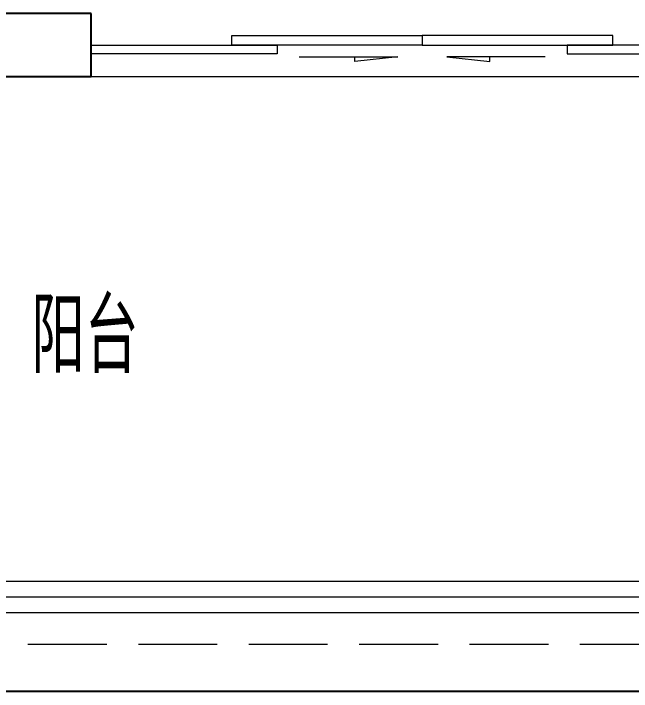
# Model space of a CAD drawing. Extents: x 3753737 to 4713801, y -857380 to 24339.
# Drawn here: x 4512953 to 4514912, y -741584 to -739434 of the extents above; entities that cross this region are included whole.
import ezdxf

# ---------------------------------------------------------------- set-up
doc = ezdxf.new("R2010")
doc.units = 0
doc.header["$LTSCALE"] = 1000
doc.header["$MEASUREMENT"] = 0
doc.linetypes.add('DASH', pattern=[0.35, 0.25, -0.1])
doc.layers.get('0').update_dxf_attribs({"linetype": 'CONTINUOUS'})
for name, color, linetype in [('!!电气', 1, 'CONTINUOUS'), ('WALL', 252, 'CONTINUOUS'), ('看线', 185, 'CONTINUOUS')]:
    doc.layers.add(name, color=color, linetype=linetype)
for name, color, linetype, lineweight in [('PUB_TEXT', 7, 'CONTINUOUS', 20), ('WINDOW', 146, 'CONTINUOUS', 20), ('平面-栏杆', 56, 'CONTINUOUS', 15), ('平面-看线', 252, 'CONTINUOUS', 15)]:
    doc.layers.add(name, color=color, linetype=linetype, lineweight=lineweight)
doc.styles.get("Standard").update_dxf_attribs({"font": 'gbenor.shx', "bigfont": 'gbcbig.shx'})

# ---------------------------------------------------------------- blocks, each defined once
blk = doc.blocks.new('$DorLib2D$00000138')
at = {"color": 0, "linetype": 'Continuous'}
for p, q in [((-0.2875, 0), (-0.2875, 0.1538)), ((-0.2875, 0.1538), (0, 0.1538)), ((0, 0.1538), (0, 0)), ((0.2875, 0.1538), (0, 0.1538)), ((0.2875, 0), (0.2875, 0.1538)), ((-0.5, -0.1399), (-0.5, 0)), ((-0.5, 0), (-0.2188, 0)), ((0, 0), (-0.2875, 0)), ((-0.2188, 0), (-0.2188, -0.1399)), ((0, 0), (0.2875, 0)), ((0.2188, 0), (0.2188, -0.1399)), ((0.5, 0), (0.2188, 0)), ((0.5, 0), (0.5, -0.1946)), ((0.5, -0.1399), (0.5, 0)), ((-0.2188, -0.1399), (-0.5, -0.1399)), ((0.2188, -0.1399), (0.5, -0.1399)), ((-0.1857, -0.186), (-0.037, -0.186)), ((-0.037, -0.186), (-0.1019, -0.2583)), ((-0.1019, -0.2583), (-0.1019, -0.186)), ((0.1857, -0.186), (0.037, -0.186)), ((0.037, -0.186), (0.1019, -0.2583)), ((0.1019, -0.2583), (0.1019, -0.186))]:
    blk.add_line(p, q, dxfattribs=at)
blk = doc.blocks.new('A$C5F341E43')
at = {"layer": 'WALL', "color": 252}
for p, q in [((43950, 1900), (43150.1, 1900)), ((43950, 1700), (43950, 1900)), ((43150.1, 1700), (43950, 1700))]:
    blk.add_line(p, q, dxfattribs=at)
at = {"layer": 'WINDOW', "color": 252}
blk.add_line((43950, 1700), (46050, 1700), dxfattribs=at)
at = {"layer": '平面-栏杆', "color": 252}
for points in [[(41650, 50), (46300, 50)], [(41650, 0), (46300, 0)]]:
    blk.add_lwpolyline(points, dxfattribs=at)
at = {"layer": '平面-看线', "color": 252}
blk.add_lwpolyline([(41650, 100), (46300, 100)], dxfattribs=at)
at = {"layer": '平面-看线', "color": 252, "linetype": 'DASH'}
blk.add_lwpolyline([(41650, -100), (46300, -100)], dxfattribs=at)
at = {"layer": '看线', "color": 252, "ltscale": 0.5}
blk.add_lwpolyline([(46250, -250), (41650, -250)], dxfattribs=at)
at = {"layer": 'WINDOW', "color": 252, "xscale": 2100, "yscale": 200, "zscale": 2100, "rotation": 1.05571687412389e-09}
blk.add_blockref('$DorLib2D$00000138', (45000, 1800), dxfattribs=at)
at = {"layer": 'PUB_TEXT', "color": 252}
blk.add_text('阳台', height=236.31, dxfattribs=at).set_placement((43760.5, 759.3))

msp = doc.modelspace()

# ---------------------------------------------------------------- block references
at = {"layer": '!!电气'}
msp.add_blockref('A$C5F341E43', (4469248.6, -741333.8), dxfattribs=at)

doc.saveas('drawing.dxf')
